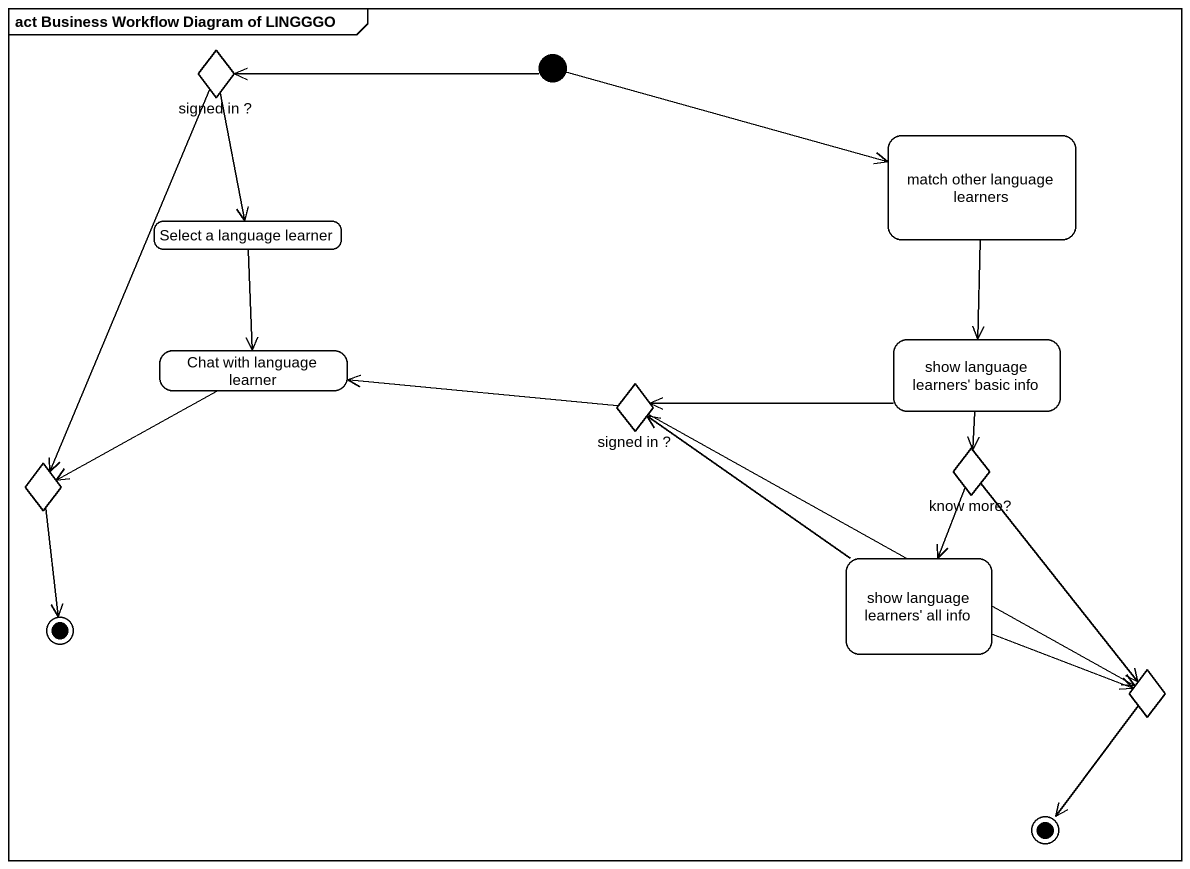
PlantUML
@startuml
mainframe act Business Workflow Diagram of LINGGGO
hide empty description
state "signed in ?" as signed_in <<choice>>
state "match other language learners" as match_other_language
state "Select a language learner" as Select_a_language_learner
state "Chat with language learner" as Chat_with_language_learner
state "show language learners' basic info" as show_language_learners
state "signed in ?" as signed_in_2 <<choice>>
state choice1 <<choice>>
state "know more?" as know_more <<choice>>
state "show language learners' all info" as show_language_learners_all
state final1 <<end>>
state choice2 <<choice>>
state final2 <<end>>
[*] -left-> signed_in
[*] -right-> match_other_language
signed_in --> Select_a_language_learner
signed_in --> choice1
match_other_language --> show_language_learners
Select_a_language_learner --> Chat_with_language_learner
Chat_with_language_learner -left-> choice1
show_language_learners -left-> signed_in_2
show_language_learners --> know_more
signed_in_2 -left-> Chat_with_language_learner
signed_in_2 -right-> choice2
choice1 --> final1
know_more --> show_language_learners_all
know_more --> choice2
show_language_learners_all -up-> signed_in_2
show_language_learners_all -right-> choice2
choice2 --> final2
@enduml
